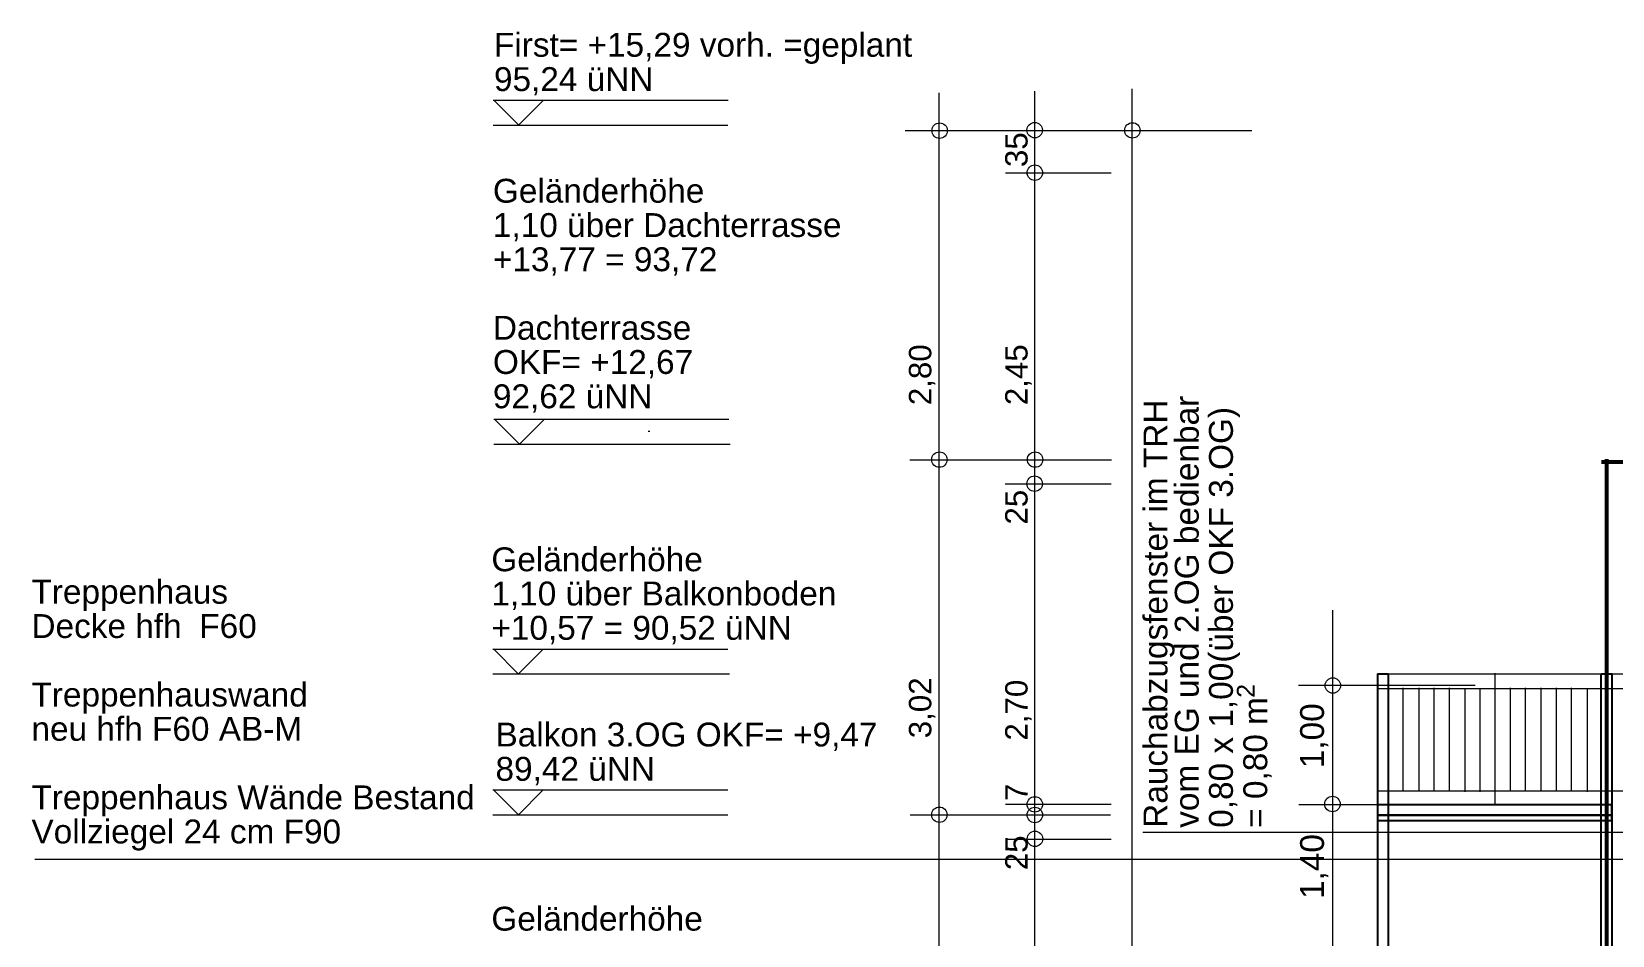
# Model space of a CAD drawing. Header units: millimetres. Extents: x 6 to 41668, y 1529 to 28527.
# Drawn here: x 5376 to 18826, y 17055 to 24745 of the extents above; entities that cross this region are included whole.
import ezdxf

# ---------------------------------------------------------------- set-up
doc = ezdxf.new("R2010")
doc.units = ezdxf.units.MM
doc.header["$LTSCALE"] = 50
doc.linetypes.add('PDF_211-7_211-7_0-0_0-0', pattern=[423.4, 211.7, -211.7, 0, 0])
for name, color, linetype in [('05_Linien_stark', 7, 'Continuous'), ('07_Bemassung', 6, 'Continuous'), ('08_Schnittlinie', 1, 'Continuous'), ('10_Text', 7, 'Continuous')]:
    doc.layers.add(name, color=color, linetype=linetype)
doc.styles.add('PLAN', font='arial.ttf')

msp = doc.modelspace()

# ---------------------------------------------------------------- linework, layer by layer
at = {"layer": '05_Linien_stark', "lineweight": 15}
for p, q in [((9303, 24162), (11302, 24162)), ((9522, 23949), (9308, 24162)), ((9522, 23951), (9730, 24159)), ((9303, 23949), (11301, 23949)), ((13662, 23543), (14562, 23543)), ((9309, 21447), (11307, 21447)), ((9527, 21234), (9314, 21447)), ((9527, 21235), (9736, 21444)), ((10636, 21342), (10622, 21342)), ((10636, 21342), (10623, 21342)), ((10637, 21342), (10624, 21342)), ((9308, 21234), (11321, 21234)), ((12849, 21102), (13749, 21102)), ((13664, 21102), (14563, 21102)), ((13660, 20896), (14560, 20896)), ((9301, 19491), (11299, 19491)), ((9519, 19278), (9305, 19492)), ((9519, 19280), (9727, 19488)), ((9300, 19279), (11313, 19279)), ((16824, 19279), (18999, 19279)), ((17826, 19286), (17826, 18176)), ((17659, 19180), (16154, 19180)), ((16832, 19155), (18999, 19155)), ((17044, 19161), (17044, 18280)), ((17178, 19160), (17178, 18279)), ((17306, 19160), (17306, 18279)), ((17436, 19160), (17436, 18278)), ((17570, 19159), (17570, 18277)), ((17697, 19159), (17697, 18277)), ((17955, 19160), (17955, 18279)), ((18084, 19161), (18084, 18280)), ((18218, 19160), (18218, 18279)), ((18346, 19160), (18346, 18279)), ((18476, 19160), (18476, 18278)), ((18610, 19159), (18610, 18277)), ((18727, 19157), (18727, 18275)), ((9301, 18292), (11299, 18292)), ((9519, 18079), (9305, 18292)), ((9519, 18081), (9727, 18289)), ((13661, 18170), (14560, 18170)), ((17662, 18166), (16157, 18166)), ((16826, 18284), (18996, 18284)), ((9300, 18079), (11299, 18079)), ((12850, 18079), (13749, 18079)), ((13658, 18079), (14557, 18079)), ((13663, 17874), (14562, 17874)), ((5403, 17703), (19390, 17703))]:
    msp.add_line(p, q, dxfattribs=at)
at = {"layer": '05_Linien_stark', "lineweight": 25}
for points in [[(16831, 19280), (16919, 19280), (16919, 12188), (16831, 12188)], [(18729, 19279), (18820, 19279), (18820, 12193), (18729, 12193)], [(16831, 18168), (18819, 18168), (18819, 18077), (16831, 18077)], [(16831, 18077), (18819, 18077), (18819, 18029), (16831, 18029)]]:
    msp.add_lwpolyline(points, close=True, dxfattribs=at)
at = {"layer": '07_Bemassung', "lineweight": 15}
for p, q in [((13099, 6138), (13099, 24223)), ((13912, 6140), (13912, 24239)), ((14741, 6141), (14741, 24259)), ((12810, 23902), (15758, 23902)), ((16445, 19823), (16445, 16351))]:
    msp.add_line(p, q, dxfattribs=at)
at = {"layer": '07_Bemassung', "lineweight": 9}
msp.add_line((19121, 17931), (14831, 17931), dxfattribs=at)
at = {"layer": '07_Bemassung', "lineweight": 18}
for centre in [(13102, 23902), (13911, 23906), (14742, 23904), (13912, 23544), (13100, 21103), (13914, 21103), (13910, 20898), (16447, 19181), (13912, 18169), (16444, 18172), (13100, 18081), (13912, 18079), (13913, 17876)]:
    msp.add_circle(centre, 65.8, dxfattribs=at)
at = {"layer": '08_Schnittlinie', "linetype": 'PDF_211-7_211-7_0-0_0-0', "lineweight": 53}
for p, q in [((19496, 21080), (18733, 21080)), ((18776, 21107), (18776, 8506))]:
    msp.add_line(p, q, dxfattribs=at)

# ---------------------------------------------------------------- texts
at = {"layer": '07_Bemassung', "style": 'PLAN'}
for s, height, p in [('35', 190.5, (13850, 23592)), ('2,80', 190.5, (13031, 21566)), ('2,45', 190.5, (13850, 21566)), ('25', 190.5, (13850, 20550)), ('3,02', 190.5, (13031, 18732)), ('2,70', 190.5, (13850, 18712)), ('1,00', 203.2, (16372, 18477)), ('7', 190, (13850, 18198)), ('25', 190.5, (13850, 17609)), ('1,40', 203.2, (16372, 17364))]:
    msp.add_text(s, height=height, rotation=90, dxfattribs=at).set_placement(p)
at = {"layer": '10_Text', "style": 'PLAN'}
for s, p in [('First= +15,29 vorh. =geplant', (9310, 24531)), ('95,24 üNN', (9310, 24239)), ('Geländerhöhe', (9301, 23289)), ('1,10 über Dachterrasse', (9301, 22997)), ('+13,77 = 93,72', (9301, 22706)), ('Dachterrasse', (9301, 22123)), ('OKF= +12,67', (9301, 21832)), ('92,62 üNN', (9301, 21540)), ('Geländerhöhe', (9288, 20153)), ('Treppenhaus', (5375, 19877)), ('1,10 über Balkonboden', (9288, 19862)), ('Decke hfh', (5375, 19585)), ('F60', (6803, 19585)), ('+10,57 = 90,52 üNN', (9288, 19570)), ('Treppenhauswand', (5375, 19002)), ('neu hfh F60 AB-M', (5375, 18711)), ('Balkon 3.OG OKF= +9,47', (9323, 18662)), ('89,42 üNN', (9323, 18370)), ('Treppenhaus Wände Bestand', (5375, 18128)), ('Vollziegel 24 cm F90', (5375, 17837)), ('Geländerhöhe', (9288, 17095))]:
    msp.add_text(s, height=203.2, dxfattribs=at).set_placement(p)
for s, height, p in [('Rauchabzugsfenster im TRH', 203.2, (15040, 17970)), ('vom EG und 2.OG bedienbar', 203.2, (15306, 17970)), ('0,80 x 1,00(über OKF 3.OG)', 203.2, (15597, 17970)), ('2', 152, (15783, 19076)), ('= 0,80 m', 203.2, (15889, 17970))]:
    msp.add_text(s, height=height, rotation=90, dxfattribs=at).set_placement(p)

doc.saveas('drawing.dxf')
